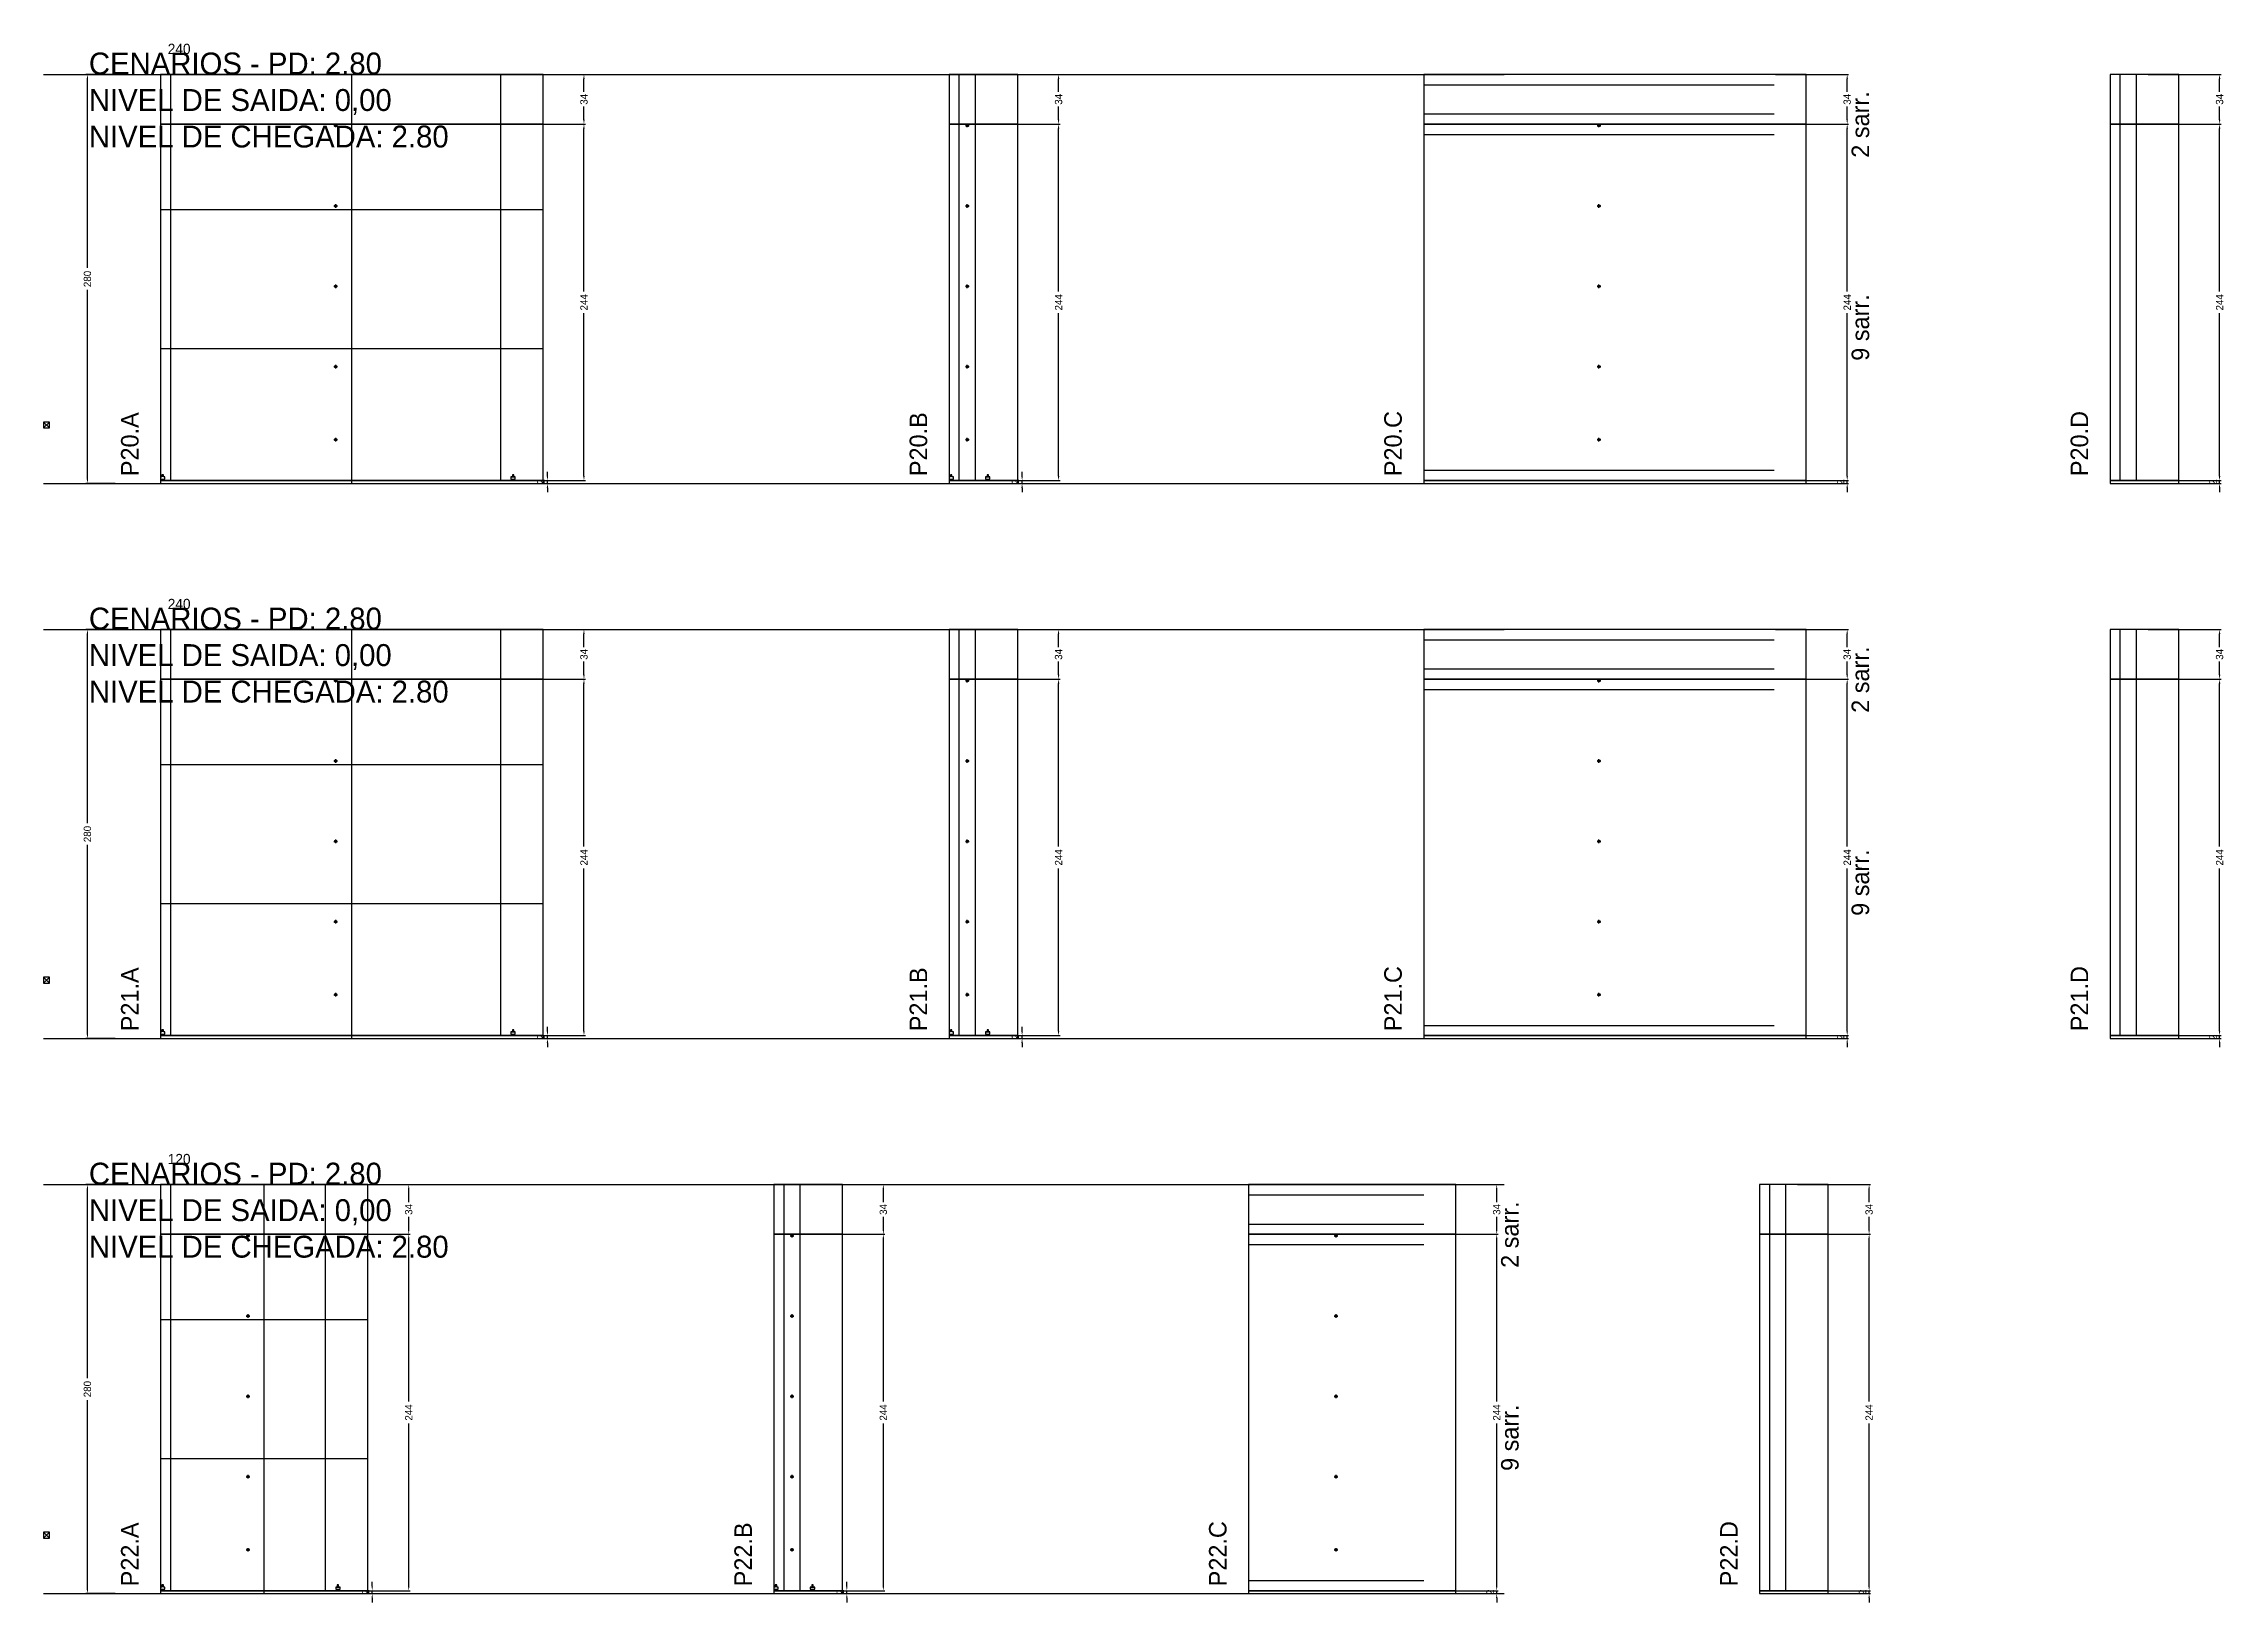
# Model space of a CAD drawing. Header units: centimetres. Extents: x -10500 to 4299, y -38766 to 295.
# Drawn here: x -7000 to -5507, y -8366 to -7299 of the extents above; entities that cross this region are included whole.
import ezdxf

# ---------------------------------------------------------------- set-up
doc = ezdxf.new("R2010")
doc.units = ezdxf.units.CM
doc.linetypes.add('DASHED', pattern=[2, -2])
for name, color, linetype in [('COTA', 241, 'Continuous'), ('COTAS FURACAO', 16, 'Continuous'), ('Madeira', 30, 'Continuous'), ('NOMENCLATURA', 7, 'Continuous'), ('Nível', 160, 'Continuous'), ('Painéis', 200, 'Continuous'), ('Perfil Metálico', 150, 'Continuous'), ('SARR_2.2x7', 40, 'Continuous'), ('texto', 7, 'Continuous')]:
    doc.layers.add(name, color=color, linetype=linetype)
doc.dimstyles.new('PAINEL-NOVA', dxfattribs={"dimtxt": 5, "dimasz": 3, "dimexe": 1, "dimexo": 1, "dimgap": 1, "dimtad": 1, "dimcen": 2.5, "dimazin": 3, "dimtfac": 1, "dimtmove": 0, "dimatfit": 3})

# ---------------------------------------------------------------- blocks, each defined once
blk = doc.blocks.new('_CLOSEDFILLED')
at = {"color": 0, "linetype": 'BYBLOCK'}
blk.add_solid([(-1, 0.16), (0, 0), (-1, -0.16)], dxfattribs=at)
blk = doc.blocks.new('*D559')
for p, q in [((-6951, -7320), (-6971, -7320)), ((-6970, -7452.5), (-6970, -7323)), ((-6970, -7597), (-6970, -7467.5)), ((-6951, -7600), (-6971, -7600))]:
    blk.add_line(p, q)
at = {"layer": 'Defpoints'}
for p in [(-6950, -7320), (-6970, -7600), (-6950, -7600)]:
    blk.add_point(p, dxfattribs=at)
at = {"layer": 'COTA', "xscale": 3, "yscale": 3}
for p, rotation in [((-6970, -7320), 90), ((-6970, -7600), 270)]:
    blk.add_blockref('_CLOSEDFILLED', p, dxfattribs=dict(at, rotation=rotation))
at = {"layer": 'COTA', "insert": (-6970, -7460), "char_height": 5, "attachment_point": 5, "rotation": 90}
blk.add_mtext('280', dxfattribs=at)
blk = doc.blocks.new('MULDURA')
at = {"layer": 'Paineis'}
for p, q in [((0, 0), (4, 4)), ((4, 0), (0, 4))]:
    blk.add_line(p, q, dxfattribs=at)
blk.add_lwpolyline([(0, 0), (4, 0), (4, 4), (0, 4)], close=True, dxfattribs=at)
blk = doc.blocks.new('*D561')
for p, q in [((-6679, -7354), (-6629, -7354)), ((-6630, -7468.5), (-6630, -7357)), ((-6630, -7595), (-6630, -7483.5)), ((-6679, -7598), (-6629, -7598))]:
    blk.add_line(p, q)
at = {"layer": 'Defpoints'}
for p in [(-6680, -7354), (-6680, -7598), (-6630, -7598)]:
    blk.add_point(p, dxfattribs=at)
at = {"layer": 'COTA', "xscale": 3, "yscale": 3}
for p, rotation in [((-6630, -7354), 90), ((-6630, -7598), 270)]:
    blk.add_blockref('_CLOSEDFILLED', p, dxfattribs=dict(at, rotation=rotation))
at = {"layer": 'COTA', "insert": (-6630, -7476), "char_height": 5, "attachment_point": 5, "rotation": 90}
blk.add_mtext('244', dxfattribs=at)
blk = doc.blocks.new('*D562')
for p, q in [((-6679, -7320), (-6629, -7320)), ((-6630, -7332), (-6630, -7323)), ((-6630, -7351), (-6630, -7342)), ((-6679, -7354), (-6629, -7354))]:
    blk.add_line(p, q)
at = {"layer": 'Defpoints'}
for p in [(-6680, -7320), (-6680, -7354), (-6630, -7354)]:
    blk.add_point(p, dxfattribs=at)
at = {"layer": 'COTA', "xscale": 3, "yscale": 3}
for p, rotation in [((-6630, -7320), 90), ((-6630, -7354), 270)]:
    blk.add_blockref('_CLOSEDFILLED', p, dxfattribs=dict(at, rotation=rotation))
at = {"layer": 'COTA', "insert": (-6630, -7337), "char_height": 5, "attachment_point": 5, "rotation": 90}
blk.add_mtext('34', dxfattribs=at)
blk = doc.blocks.new('SLIPTEE')
at = {"layer": 'Paineis'}
blk.add_lwpolyline([(0, 0), (3, 0), (3, 1.5), (2, 1.5), (2, 3), (1, 3), (1, 1.5), (0, 1.5)], close=True, dxfattribs=at)
blk = doc.blocks.new('SLIPTDD')
at = {"layer": 'Paineis'}
blk.add_line((0, 1.5), (3, 1.5), dxfattribs=at)
blk.add_lwpolyline([(0, 0), (3, 0), (3, 1.5), (2, 1.5), (2, 3), (1, 3), (1, 1.5), (0, 1.5)], close=True, dxfattribs=at)
blk = doc.blocks.new('furacao')
at = {"layer": 'COTAS FURACAO'}
for p, q in [((-1.2, 0), (1.2, 0)), ((0, -1.2), (0, 1.2))]:
    blk.add_line(p, q, dxfattribs=at)
blk.add_circle((0, 0), 0.8, dxfattribs=at)
blk = doc.blocks.new('*D564')
for p, q in [((-6354, -7354), (-6304, -7354)), ((-6305, -7468.5), (-6305, -7357)), ((-6305, -7595), (-6305, -7483.5)), ((-6354, -7598), (-6304, -7598))]:
    blk.add_line(p, q)
at = {"layer": 'Defpoints'}
for p in [(-6355, -7354), (-6355, -7598), (-6305, -7598)]:
    blk.add_point(p, dxfattribs=at)
at = {"layer": 'COTA', "xscale": 3, "yscale": 3}
for p, rotation in [((-6305, -7354), 90), ((-6305, -7598), 270)]:
    blk.add_blockref('_CLOSEDFILLED', p, dxfattribs=dict(at, rotation=rotation))
at = {"layer": 'COTA', "insert": (-6305, -7476), "char_height": 5, "attachment_point": 5, "rotation": 90}
blk.add_mtext('244', dxfattribs=at)
blk = doc.blocks.new('*D565')
for p, q in [((-6354, -7320), (-6304, -7320)), ((-6305, -7332), (-6305, -7323)), ((-6305, -7351), (-6305, -7342)), ((-6354, -7354), (-6304, -7354))]:
    blk.add_line(p, q)
at = {"layer": 'Defpoints'}
for p in [(-6355, -7320), (-6355, -7354), (-6305, -7354)]:
    blk.add_point(p, dxfattribs=at)
at = {"layer": 'COTA', "xscale": 3, "yscale": 3}
for p, rotation in [((-6305, -7320), 90), ((-6305, -7354), 270)]:
    blk.add_blockref('_CLOSEDFILLED', p, dxfattribs=dict(at, rotation=rotation))
at = {"layer": 'COTA', "insert": (-6305, -7337), "char_height": 5, "attachment_point": 5, "rotation": 90}
blk.add_mtext('34', dxfattribs=at)
blk = doc.blocks.new('*D567')
for p, q in [((-5814, -7354), (-5764, -7354)), ((-5765, -7468.5), (-5765, -7357)), ((-5765, -7595), (-5765, -7483.5)), ((-5814, -7598), (-5764, -7598))]:
    blk.add_line(p, q)
at = {"layer": 'Defpoints'}
for p in [(-5815, -7354), (-5815, -7598), (-5765, -7598)]:
    blk.add_point(p, dxfattribs=at)
at = {"layer": 'COTA', "xscale": 3, "yscale": 3}
for p, rotation in [((-5765, -7354), 90), ((-5765, -7598), 270)]:
    blk.add_blockref('_CLOSEDFILLED', p, dxfattribs=dict(at, rotation=rotation))
at = {"layer": 'COTA', "insert": (-5765, -7476), "char_height": 5, "attachment_point": 5, "rotation": 90}
blk.add_mtext('244', dxfattribs=at)
blk = doc.blocks.new('*D568')
for p, q in [((-5814, -7320), (-5764, -7320)), ((-5765, -7332), (-5765, -7323)), ((-5765, -7351), (-5765, -7342)), ((-5814, -7354), (-5764, -7354))]:
    blk.add_line(p, q)
at = {"layer": 'Defpoints'}
for p in [(-5815, -7320), (-5815, -7354), (-5765, -7354)]:
    blk.add_point(p, dxfattribs=at)
at = {"layer": 'COTA', "xscale": 3, "yscale": 3}
for p, rotation in [((-5765, -7320), 90), ((-5765, -7354), 270)]:
    blk.add_blockref('_CLOSEDFILLED', p, dxfattribs=dict(at, rotation=rotation))
at = {"layer": 'COTA', "insert": (-5765, -7337), "char_height": 5, "attachment_point": 5, "rotation": 90}
blk.add_mtext('34', dxfattribs=at)
blk = doc.blocks.new('*D570')
for p, q in [((-5559, -7354), (-5509, -7354)), ((-5510, -7468.5), (-5510, -7357)), ((-5510, -7595), (-5510, -7483.5)), ((-5559, -7598), (-5509, -7598))]:
    blk.add_line(p, q)
at = {"layer": 'Defpoints'}
for p in [(-5560, -7354), (-5560, -7598), (-5510, -7598)]:
    blk.add_point(p, dxfattribs=at)
at = {"layer": 'COTA', "xscale": 3, "yscale": 3}
for p, rotation in [((-5510, -7354), 90), ((-5510, -7598), 270)]:
    blk.add_blockref('_CLOSEDFILLED', p, dxfattribs=dict(at, rotation=rotation))
at = {"layer": 'COTA', "insert": (-5510, -7476), "char_height": 5, "attachment_point": 5, "rotation": 90}
blk.add_mtext('244', dxfattribs=at)
blk = doc.blocks.new('*D571')
for p, q in [((-5559, -7320), (-5509, -7320)), ((-5510, -7332), (-5510, -7323)), ((-5510, -7351), (-5510, -7342)), ((-5559, -7354), (-5509, -7354))]:
    blk.add_line(p, q)
at = {"layer": 'Defpoints'}
for p in [(-5560, -7320), (-5560, -7354), (-5510, -7354)]:
    blk.add_point(p, dxfattribs=at)
at = {"layer": 'COTA', "xscale": 3, "yscale": 3}
for p, rotation in [((-5510, -7320), 90), ((-5510, -7354), 270)]:
    blk.add_blockref('_CLOSEDFILLED', p, dxfattribs=dict(at, rotation=rotation))
at = {"layer": 'COTA', "insert": (-5510, -7337), "char_height": 5, "attachment_point": 5, "rotation": 90}
blk.add_mtext('34', dxfattribs=at)
blk = doc.blocks.new('*D585')
for p, q in [((-6951, -7700), (-6971, -7700)), ((-6970, -7832.5), (-6970, -7703)), ((-6970, -7977), (-6970, -7847.5)), ((-6951, -7980), (-6971, -7980))]:
    blk.add_line(p, q)
at = {"layer": 'Defpoints'}
for p in [(-6950, -7700), (-6970, -7980), (-6950, -7980)]:
    blk.add_point(p, dxfattribs=at)
at = {"layer": 'COTA', "xscale": 3, "yscale": 3}
for p, rotation in [((-6970, -7700), 90), ((-6970, -7980), 270)]:
    blk.add_blockref('_CLOSEDFILLED', p, dxfattribs=dict(at, rotation=rotation))
at = {"layer": 'COTA', "insert": (-6970, -7840), "char_height": 5, "attachment_point": 5, "rotation": 90}
blk.add_mtext('280', dxfattribs=at)
blk = doc.blocks.new('*D587')
for p, q in [((-6679, -7734), (-6629, -7734)), ((-6630, -7848.5), (-6630, -7737)), ((-6630, -7975), (-6630, -7863.5)), ((-6679, -7978), (-6629, -7978))]:
    blk.add_line(p, q)
at = {"layer": 'Defpoints'}
for p in [(-6680, -7734), (-6680, -7978), (-6630, -7978)]:
    blk.add_point(p, dxfattribs=at)
at = {"layer": 'COTA', "xscale": 3, "yscale": 3}
for p, rotation in [((-6630, -7734), 90), ((-6630, -7978), 270)]:
    blk.add_blockref('_CLOSEDFILLED', p, dxfattribs=dict(at, rotation=rotation))
at = {"layer": 'COTA', "insert": (-6630, -7856), "char_height": 5, "attachment_point": 5, "rotation": 90}
blk.add_mtext('244', dxfattribs=at)
blk = doc.blocks.new('*D588')
for p, q in [((-6679, -7700), (-6629, -7700)), ((-6630, -7712), (-6630, -7703)), ((-6679, -7734), (-6629, -7734)), ((-6630, -7731), (-6630, -7722))]:
    blk.add_line(p, q)
at = {"layer": 'Defpoints'}
for p in [(-6680, -7700), (-6680, -7734), (-6630, -7734)]:
    blk.add_point(p, dxfattribs=at)
at = {"layer": 'COTA', "xscale": 3, "yscale": 3}
for p, rotation in [((-6630, -7700), 90), ((-6630, -7734), 270)]:
    blk.add_blockref('_CLOSEDFILLED', p, dxfattribs=dict(at, rotation=rotation))
at = {"layer": 'COTA', "insert": (-6630, -7717), "char_height": 5, "attachment_point": 5, "rotation": 90}
blk.add_mtext('34', dxfattribs=at)
blk = doc.blocks.new('*D590')
for p, q in [((-6354, -7734), (-6304, -7734)), ((-6305, -7848.5), (-6305, -7737)), ((-6305, -7975), (-6305, -7863.5)), ((-6354, -7978), (-6304, -7978))]:
    blk.add_line(p, q)
at = {"layer": 'Defpoints'}
for p in [(-6355, -7734), (-6355, -7978), (-6305, -7978)]:
    blk.add_point(p, dxfattribs=at)
at = {"layer": 'COTA', "xscale": 3, "yscale": 3}
for p, rotation in [((-6305, -7734), 90), ((-6305, -7978), 270)]:
    blk.add_blockref('_CLOSEDFILLED', p, dxfattribs=dict(at, rotation=rotation))
at = {"layer": 'COTA', "insert": (-6305, -7856), "char_height": 5, "attachment_point": 5, "rotation": 90}
blk.add_mtext('244', dxfattribs=at)
blk = doc.blocks.new('*D591')
for p, q in [((-6354, -7700), (-6304, -7700)), ((-6305, -7712), (-6305, -7703)), ((-6354, -7734), (-6304, -7734)), ((-6305, -7731), (-6305, -7722))]:
    blk.add_line(p, q)
at = {"layer": 'Defpoints'}
for p in [(-6355, -7700), (-6355, -7734), (-6305, -7734)]:
    blk.add_point(p, dxfattribs=at)
at = {"layer": 'COTA', "xscale": 3, "yscale": 3}
for p, rotation in [((-6305, -7700), 90), ((-6305, -7734), 270)]:
    blk.add_blockref('_CLOSEDFILLED', p, dxfattribs=dict(at, rotation=rotation))
at = {"layer": 'COTA', "insert": (-6305, -7717), "char_height": 5, "attachment_point": 5, "rotation": 90}
blk.add_mtext('34', dxfattribs=at)
blk = doc.blocks.new('*D593')
for p, q in [((-5814, -7734), (-5764, -7734)), ((-5765, -7848.5), (-5765, -7737)), ((-5765, -7975), (-5765, -7863.5)), ((-5814, -7978), (-5764, -7978))]:
    blk.add_line(p, q)
at = {"layer": 'Defpoints'}
for p in [(-5815, -7734), (-5815, -7978), (-5765, -7978)]:
    blk.add_point(p, dxfattribs=at)
at = {"layer": 'COTA', "xscale": 3, "yscale": 3}
for p, rotation in [((-5765, -7734), 90), ((-5765, -7978), 270)]:
    blk.add_blockref('_CLOSEDFILLED', p, dxfattribs=dict(at, rotation=rotation))
at = {"layer": 'COTA', "insert": (-5765, -7856), "char_height": 5, "attachment_point": 5, "rotation": 90}
blk.add_mtext('244', dxfattribs=at)
blk = doc.blocks.new('*D594')
for p, q in [((-5814, -7700), (-5764, -7700)), ((-5765, -7712), (-5765, -7703)), ((-5814, -7734), (-5764, -7734)), ((-5765, -7731), (-5765, -7722))]:
    blk.add_line(p, q)
at = {"layer": 'Defpoints'}
for p in [(-5815, -7700), (-5815, -7734), (-5765, -7734)]:
    blk.add_point(p, dxfattribs=at)
at = {"layer": 'COTA', "xscale": 3, "yscale": 3}
for p, rotation in [((-5765, -7700), 90), ((-5765, -7734), 270)]:
    blk.add_blockref('_CLOSEDFILLED', p, dxfattribs=dict(at, rotation=rotation))
at = {"layer": 'COTA', "insert": (-5765, -7717), "char_height": 5, "attachment_point": 5, "rotation": 90}
blk.add_mtext('34', dxfattribs=at)
blk = doc.blocks.new('*D596')
for p, q in [((-5559, -7734), (-5509, -7734)), ((-5510, -7848.5), (-5510, -7737)), ((-5510, -7975), (-5510, -7863.5)), ((-5559, -7978), (-5509, -7978))]:
    blk.add_line(p, q)
at = {"layer": 'Defpoints'}
for p in [(-5560, -7734), (-5560, -7978), (-5510, -7978)]:
    blk.add_point(p, dxfattribs=at)
at = {"layer": 'COTA', "xscale": 3, "yscale": 3}
for p, rotation in [((-5510, -7734), 90), ((-5510, -7978), 270)]:
    blk.add_blockref('_CLOSEDFILLED', p, dxfattribs=dict(at, rotation=rotation))
at = {"layer": 'COTA', "insert": (-5510, -7856), "char_height": 5, "attachment_point": 5, "rotation": 90}
blk.add_mtext('244', dxfattribs=at)
blk = doc.blocks.new('*D597')
for p, q in [((-5559, -7700), (-5509, -7700)), ((-5510, -7712), (-5510, -7703)), ((-5559, -7734), (-5509, -7734)), ((-5510, -7731), (-5510, -7722))]:
    blk.add_line(p, q)
at = {"layer": 'Defpoints'}
for p in [(-5560, -7700), (-5560, -7734), (-5510, -7734)]:
    blk.add_point(p, dxfattribs=at)
at = {"layer": 'COTA', "xscale": 3, "yscale": 3}
for p, rotation in [((-5510, -7700), 90), ((-5510, -7734), 270)]:
    blk.add_blockref('_CLOSEDFILLED', p, dxfattribs=dict(at, rotation=rotation))
at = {"layer": 'COTA', "insert": (-5510, -7717), "char_height": 5, "attachment_point": 5, "rotation": 90}
blk.add_mtext('34', dxfattribs=at)
blk = doc.blocks.new('*D611')
for p, q in [((-6951, -8080), (-6971, -8080)), ((-6970, -8212.5), (-6970, -8083)), ((-6970, -8357), (-6970, -8227.5)), ((-6951, -8360), (-6971, -8360))]:
    blk.add_line(p, q)
at = {"layer": 'Defpoints'}
for p in [(-6950, -8080), (-6970, -8360), (-6950, -8360)]:
    blk.add_point(p, dxfattribs=at)
at = {"layer": 'COTA', "xscale": 3, "yscale": 3}
for p, rotation in [((-6970, -8080), 90), ((-6970, -8360), 270)]:
    blk.add_blockref('_CLOSEDFILLED', p, dxfattribs=dict(at, rotation=rotation))
at = {"layer": 'COTA', "insert": (-6970, -8220), "char_height": 5, "attachment_point": 5, "rotation": 90}
blk.add_mtext('280', dxfattribs=at)
blk = doc.blocks.new('*D613')
for p, q in [((-6799, -8114), (-6749, -8114)), ((-6750, -8228.5), (-6750, -8117)), ((-6750, -8355), (-6750, -8243.5)), ((-6799, -8358), (-6749, -8358))]:
    blk.add_line(p, q)
at = {"layer": 'Defpoints'}
for p in [(-6800, -8114), (-6800, -8358), (-6750, -8358)]:
    blk.add_point(p, dxfattribs=at)
at = {"layer": 'COTA', "xscale": 3, "yscale": 3}
for p, rotation in [((-6750, -8114), 90), ((-6750, -8358), 270)]:
    blk.add_blockref('_CLOSEDFILLED', p, dxfattribs=dict(at, rotation=rotation))
at = {"layer": 'COTA', "insert": (-6750, -8236), "char_height": 5, "attachment_point": 5, "rotation": 90}
blk.add_mtext('244', dxfattribs=at)
blk = doc.blocks.new('*D614')
for p, q in [((-6799, -8080), (-6749, -8080)), ((-6750, -8092), (-6750, -8083)), ((-6750, -8111), (-6750, -8102)), ((-6799, -8114), (-6749, -8114))]:
    blk.add_line(p, q)
at = {"layer": 'Defpoints'}
for p in [(-6800, -8080), (-6800, -8114), (-6750, -8114)]:
    blk.add_point(p, dxfattribs=at)
at = {"layer": 'COTA', "xscale": 3, "yscale": 3}
for p, rotation in [((-6750, -8080), 90), ((-6750, -8114), 270)]:
    blk.add_blockref('_CLOSEDFILLED', p, dxfattribs=dict(at, rotation=rotation))
at = {"layer": 'COTA', "insert": (-6750, -8097), "char_height": 5, "attachment_point": 5, "rotation": 90}
blk.add_mtext('34', dxfattribs=at)
blk = doc.blocks.new('*D616')
for p, q in [((-6474, -8114), (-6424, -8114)), ((-6425, -8228.5), (-6425, -8117)), ((-6425, -8355), (-6425, -8243.5)), ((-6474, -8358), (-6424, -8358))]:
    blk.add_line(p, q)
at = {"layer": 'Defpoints'}
for p in [(-6475, -8114), (-6475, -8358), (-6425, -8358)]:
    blk.add_point(p, dxfattribs=at)
at = {"layer": 'COTA', "xscale": 3, "yscale": 3}
for p, rotation in [((-6425, -8114), 90), ((-6425, -8358), 270)]:
    blk.add_blockref('_CLOSEDFILLED', p, dxfattribs=dict(at, rotation=rotation))
at = {"layer": 'COTA', "insert": (-6425, -8236), "char_height": 5, "attachment_point": 5, "rotation": 90}
blk.add_mtext('244', dxfattribs=at)
blk = doc.blocks.new('*D617')
for p, q in [((-6474, -8080), (-6424, -8080)), ((-6425, -8092), (-6425, -8083)), ((-6425, -8111), (-6425, -8102)), ((-6474, -8114), (-6424, -8114))]:
    blk.add_line(p, q)
at = {"layer": 'Defpoints'}
for p in [(-6475, -8080), (-6475, -8114), (-6425, -8114)]:
    blk.add_point(p, dxfattribs=at)
at = {"layer": 'COTA', "xscale": 3, "yscale": 3}
for p, rotation in [((-6425, -8080), 90), ((-6425, -8114), 270)]:
    blk.add_blockref('_CLOSEDFILLED', p, dxfattribs=dict(at, rotation=rotation))
at = {"layer": 'COTA', "insert": (-6425, -8097), "char_height": 5, "attachment_point": 5, "rotation": 90}
blk.add_mtext('34', dxfattribs=at)
blk = doc.blocks.new('*D619')
for p, q in [((-6054, -8114), (-6004, -8114)), ((-6005, -8228.5), (-6005, -8117)), ((-6005, -8355), (-6005, -8243.5)), ((-6054, -8358), (-6004, -8358))]:
    blk.add_line(p, q)
at = {"layer": 'Defpoints'}
for p in [(-6055, -8114), (-6055, -8358), (-6005, -8358)]:
    blk.add_point(p, dxfattribs=at)
at = {"layer": 'COTA', "xscale": 3, "yscale": 3}
for p, rotation in [((-6005, -8114), 90), ((-6005, -8358), 270)]:
    blk.add_blockref('_CLOSEDFILLED', p, dxfattribs=dict(at, rotation=rotation))
at = {"layer": 'COTA', "insert": (-6005, -8236), "char_height": 5, "attachment_point": 5, "rotation": 90}
blk.add_mtext('244', dxfattribs=at)
blk = doc.blocks.new('*D620')
for p, q in [((-6054, -8080), (-6004, -8080)), ((-6005, -8092), (-6005, -8083)), ((-6005, -8111), (-6005, -8102)), ((-6054, -8114), (-6004, -8114))]:
    blk.add_line(p, q)
at = {"layer": 'Defpoints'}
for p in [(-6055, -8080), (-6055, -8114), (-6005, -8114)]:
    blk.add_point(p, dxfattribs=at)
at = {"layer": 'COTA', "xscale": 3, "yscale": 3}
for p, rotation in [((-6005, -8080), 90), ((-6005, -8114), 270)]:
    blk.add_blockref('_CLOSEDFILLED', p, dxfattribs=dict(at, rotation=rotation))
at = {"layer": 'COTA', "insert": (-6005, -8097), "char_height": 5, "attachment_point": 5, "rotation": 90}
blk.add_mtext('34', dxfattribs=at)
blk = doc.blocks.new('*D622')
for p, q in [((-5799, -8114), (-5749, -8114)), ((-5750, -8228.5), (-5750, -8117)), ((-5750, -8355), (-5750, -8243.5)), ((-5799, -8358), (-5749, -8358))]:
    blk.add_line(p, q)
at = {"layer": 'Defpoints'}
for p in [(-5800, -8114), (-5800, -8358), (-5750, -8358)]:
    blk.add_point(p, dxfattribs=at)
at = {"layer": 'COTA', "xscale": 3, "yscale": 3}
for p, rotation in [((-5750, -8114), 90), ((-5750, -8358), 270)]:
    blk.add_blockref('_CLOSEDFILLED', p, dxfattribs=dict(at, rotation=rotation))
at = {"layer": 'COTA', "insert": (-5750, -8236), "char_height": 5, "attachment_point": 5, "rotation": 90}
blk.add_mtext('244', dxfattribs=at)
blk = doc.blocks.new('*D623')
for p, q in [((-5799, -8080), (-5749, -8080)), ((-5750, -8092), (-5750, -8083)), ((-5750, -8111), (-5750, -8102)), ((-5799, -8114), (-5749, -8114))]:
    blk.add_line(p, q)
at = {"layer": 'Defpoints'}
for p in [(-5800, -8080), (-5800, -8114), (-5750, -8114)]:
    blk.add_point(p, dxfattribs=at)
at = {"layer": 'COTA', "xscale": 3, "yscale": 3}
for p, rotation in [((-5750, -8080), 90), ((-5750, -8114), 270)]:
    blk.add_blockref('_CLOSEDFILLED', p, dxfattribs=dict(at, rotation=rotation))
at = {"layer": 'COTA', "insert": (-5750, -8097), "char_height": 5, "attachment_point": 5, "rotation": 90}
blk.add_mtext('34', dxfattribs=at)

msp = doc.modelspace()

# ---------------------------------------------------------------- linework, layer by layer
at = {"layer": 'Madeira'}
for points in [[(-6920, -7412.4), (-6658, -7412.4)], [(-6920, -7507.6), (-6658, -7507.6)], [(-6920, -7792.4), (-6658, -7792.4)], [(-6920, -7887.6), (-6658, -7887.6)], [(-6920, -8172.4), (-6778, -8172.4)], [(-6920, -8267.6), (-6778, -8267.6)]]:
    msp.add_lwpolyline(points, dxfattribs=at)
at = {"layer": 'Nível', "linetype": 'DASHED'}
for points in [[(-7000, -7320), (-6000, -7320)], [(-7000, -7600), (-6000, -7600)], [(-7000, -7700), (-6000, -7700)], [(-7000, -7980), (-6000, -7980)], [(-7000, -8080), (-6000, -8080)], [(-7000, -8360), (-6000, -8360)]]:
    msp.add_lwpolyline(points, dxfattribs=at)
at = {"layer": 'Painéis'}
for points in [[(-6920, -7354), (-6658, -7354), (-6658, -7320), (-6920, -7320)], [(-6920, -7600), (-6658, -7600), (-6658, -7320), (-6920, -7320)], [(-6380, -7354), (-6333, -7354), (-6333, -7320), (-6380, -7320)], [(-6055, -7354), (-5793, -7354), (-5793, -7320), (-6055, -7320)], [(-5585, -7354), (-5538, -7354), (-5538, -7320), (-5585, -7320)], [(-6920, -7598), (-6658, -7598), (-6658, -7354), (-6920, -7354)], [(-6380, -7598), (-6333, -7598), (-6333, -7354), (-6380, -7354)], [(-6055, -7598), (-5793, -7598), (-5793, -7354), (-6055, -7354)], [(-5585, -7598), (-5538, -7598), (-5538, -7354), (-5585, -7354)], [(-6920, -7600), (-6658, -7600), (-6658, -7598), (-6920, -7598)], [(-6380, -7600), (-6333, -7600), (-6333, -7598), (-6380, -7598)], [(-6055, -7600), (-5793, -7600), (-5793, -7598), (-6055, -7598)], [(-5585, -7600), (-5538, -7600), (-5538, -7598), (-5585, -7598)], [(-6920, -7734), (-6658, -7734), (-6658, -7700), (-6920, -7700)], [(-6920, -7980), (-6658, -7980), (-6658, -7700), (-6920, -7700)], [(-6380, -7734), (-6333, -7734), (-6333, -7700), (-6380, -7700)], [(-6055, -7734), (-5793, -7734), (-5793, -7700), (-6055, -7700)], [(-5585, -7734), (-5538, -7734), (-5538, -7700), (-5585, -7700)], [(-6920, -7978), (-6658, -7978), (-6658, -7734), (-6920, -7734)], [(-6380, -7978), (-6333, -7978), (-6333, -7734), (-6380, -7734)], [(-6055, -7978), (-5793, -7978), (-5793, -7734), (-6055, -7734)], [(-5585, -7978), (-5538, -7978), (-5538, -7734), (-5585, -7734)], [(-6920, -7980), (-6658, -7980), (-6658, -7978), (-6920, -7978)], [(-6380, -7980), (-6333, -7980), (-6333, -7978), (-6380, -7978)], [(-6055, -7980), (-5793, -7980), (-5793, -7978), (-6055, -7978)], [(-5585, -7980), (-5538, -7980), (-5538, -7978), (-5585, -7978)], [(-6920, -8114), (-6778, -8114), (-6778, -8080), (-6920, -8080)], [(-6920, -8360), (-6778, -8360), (-6778, -8080), (-6920, -8080)], [(-6500, -8114), (-6453, -8114), (-6453, -8080), (-6500, -8080)], [(-6175, -8114), (-6033, -8114), (-6033, -8080), (-6175, -8080)], [(-5825, -8114), (-5778, -8114), (-5778, -8080), (-5825, -8080)], [(-6920, -8358), (-6778, -8358), (-6778, -8114), (-6920, -8114)], [(-6500, -8358), (-6453, -8358), (-6453, -8114), (-6500, -8114)], [(-6175, -8358), (-6033, -8358), (-6033, -8114), (-6175, -8114)], [(-5825, -8358), (-5778, -8358), (-5778, -8114), (-5825, -8114)], [(-6920, -8360), (-6778, -8360), (-6778, -8358), (-6920, -8358)], [(-6500, -8360), (-6453, -8360), (-6453, -8358), (-6500, -8358)], [(-6175, -8360), (-6033, -8360), (-6033, -8358), (-6175, -8358)], [(-5825, -8360), (-5778, -8360), (-5778, -8358), (-5825, -8358)]]:
    msp.add_lwpolyline(points, close=True, dxfattribs=at)
at = {"layer": 'Perfil Metálico'}
for p, q in [((-6789, -7600), (-6789, -7320)), ((-6789, -7980), (-6789, -7700)), ((-6849, -8360), (-6849, -8080))]:
    msp.add_line(p, q, dxfattribs=at)
at = {"layer": 'SARR_2.2x7'}
for points in [[(-6913, -7354), (-6913, -7320)], [(-6687, -7354), (-6687, -7320)], [(-6373, -7354), (-6373, -7320)], [(-6362, -7354), (-6362, -7320)], [(-6055, -7327), (-5815, -7327)], [(-5578, -7354), (-5578, -7320)], [(-5567, -7354), (-5567, -7320)], [(-6055, -7347), (-5815, -7347)], [(-6055, -7361), (-5815, -7361)], [(-6055, -7591), (-5815, -7591)], [(-6913, -7734), (-6913, -7700)], [(-6687, -7734), (-6687, -7700)], [(-6373, -7734), (-6373, -7700)], [(-6362, -7734), (-6362, -7700)], [(-5578, -7734), (-5578, -7700)], [(-5567, -7734), (-5567, -7700)], [(-6055, -7707), (-5815, -7707)], [(-6055, -7727), (-5815, -7727)], [(-6055, -7741), (-5815, -7741)], [(-6055, -7971), (-5815, -7971)], [(-6913, -8114), (-6913, -8080)], [(-6807, -8114), (-6807, -8080)], [(-6493, -8114), (-6493, -8080)], [(-6482, -8114), (-6482, -8080)], [(-6175, -8087), (-6055, -8087)], [(-5818, -8114), (-5818, -8080)], [(-5807, -8114), (-5807, -8080)], [(-6175, -8107), (-6055, -8107)], [(-6175, -8121), (-6055, -8121)], [(-6175, -8351), (-6055, -8351)]]:
    msp.add_lwpolyline(points, dxfattribs=at)
at = {"layer": 'SARR_2.2x7', "linetype": 'DASHED'}
for points in [[(-6913, -7598), (-6913, -7354)], [(-6687, -7598), (-6687, -7354)], [(-6373, -7598), (-6373, -7354)], [(-6362, -7598), (-6362, -7354)], [(-5578, -7598), (-5578, -7354)], [(-5567, -7598), (-5567, -7354)], [(-6913, -7978), (-6913, -7734)], [(-6687, -7978), (-6687, -7734)], [(-6373, -7978), (-6373, -7734)], [(-6362, -7978), (-6362, -7734)], [(-5578, -7978), (-5578, -7734)], [(-5567, -7978), (-5567, -7734)], [(-6913, -8358), (-6913, -8114)], [(-6807, -8358), (-6807, -8114)], [(-6493, -8358), (-6493, -8114)], [(-6482, -8358), (-6482, -8114)], [(-5818, -8358), (-5818, -8114)], [(-5807, -8358), (-5807, -8114)]]:
    msp.add_lwpolyline(points, dxfattribs=at)

# ---------------------------------------------------------------- block references
at = {"layer": 'COTA'}
for name, p in [('furacao', (-6800, -7355)), ('furacao', (-6367.5, -7355)), ('furacao', (-5935, -7355)), ('furacao', (-6800, -7410)), ('furacao', (-6367.5, -7410)), ('furacao', (-5935, -7410)), ('furacao', (-6800, -7465)), ('furacao', (-6367.5, -7465)), ('furacao', (-5935, -7465)), ('furacao', (-6800, -7520)), ('furacao', (-6367.5, -7520)), ('furacao', (-5935, -7520)), ('MULDURA', (-7000, -7562)), ('furacao', (-6800, -7570)), ('furacao', (-6367.5, -7570)), ('furacao', (-5935, -7570)), ('SLIPTEE', (-6920, -7597)), ('SLIPTDD', (-6680, -7597)), ('SLIPTEE', (-6380, -7597)), ('SLIPTDD', (-6355, -7597)), ('furacao', (-6800, -7735)), ('furacao', (-6367.5, -7735)), ('furacao', (-5935, -7735)), ('furacao', (-6800, -7790)), ('furacao', (-6367.5, -7790)), ('furacao', (-5935, -7790)), ('furacao', (-6800, -7845)), ('furacao', (-6367.5, -7845)), ('furacao', (-5935, -7845)), ('furacao', (-6800, -7900)), ('furacao', (-6367.5, -7900)), ('furacao', (-5935, -7900)), ('MULDURA', (-7000, -7942)), ('furacao', (-6800, -7950)), ('furacao', (-6367.5, -7950)), ('furacao', (-5935, -7950)), ('SLIPTEE', (-6920, -7977)), ('SLIPTDD', (-6680, -7977)), ('SLIPTEE', (-6380, -7977)), ('SLIPTDD', (-6355, -7977)), ('furacao', (-6860, -8115)), ('furacao', (-6487.5, -8115)), ('furacao', (-6115, -8115)), ('furacao', (-6860, -8170)), ('furacao', (-6487.5, -8170)), ('furacao', (-6115, -8170)), ('furacao', (-6860, -8225)), ('furacao', (-6487.5, -8225)), ('furacao', (-6115, -8225)), ('furacao', (-6860, -8280)), ('furacao', (-6487.5, -8280)), ('furacao', (-6115, -8280)), ('MULDURA', (-7000, -8322)), ('furacao', (-6860, -8330)), ('furacao', (-6487.5, -8330)), ('furacao', (-6115, -8330)), ('SLIPTEE', (-6920, -8357)), ('SLIPTDD', (-6800, -8357)), ('SLIPTEE', (-6500, -8357)), ('SLIPTDD', (-6475, -8357))]:
    msp.add_blockref(name, p, dxfattribs=at)

# ---------------------------------------------------------------- texts
at = {"layer": 'NOMENCLATURA'}
for s, p in [('CENARIOS - PD: 2.80', (-6969, -7320)), ('NIVEL DE SAIDA: 0,00', (-6969, -7345)), ('NIVEL DE CHEGADA: 2.80', (-6969, -7370)), ('CENARIOS - PD: 2.80', (-6969, -7700)), ('NIVEL DE SAIDA: 0,00', (-6969, -7725)), ('NIVEL DE CHEGADA: 2.80', (-6969, -7750)), ('CENARIOS - PD: 2.80', (-6969, -8080)), ('NIVEL DE SAIDA: 0,00', (-6969, -8105)), ('NIVEL DE CHEGADA: 2.80', (-6969, -8130))]:
    msp.add_text(s, height=15, dxfattribs=at).set_placement(p)
for s, p in [('2 sarr.', (-5750, -7377)), ('9 sarr.', (-5750, -7516)), ('P20.A', (-6935, -7595)), ('P20.B', (-6395, -7595)), ('P20.C', (-6070, -7595)), ('P20.D', (-5600, -7595)), ('2 sarr.', (-5750, -7757)), ('9 sarr.', (-5750, -7896)), ('P21.A', (-6935, -7975)), ('P21.B', (-6395, -7975)), ('P21.C', (-6070, -7975)), ('P21.D', (-5600, -7975)), ('2 sarr.', (-5990, -8137)), ('9 sarr.', (-5990, -8276)), ('P22.A', (-6935, -8355)), ('P22.B', (-6515, -8355)), ('P22.C', (-6190, -8355)), ('P22.D', (-5840, -8355))]:
    msp.add_text(s, height=12, rotation=90, dxfattribs=at).set_placement(p)
at = {"layer": 'texto'}
for s, p in [('240', (-6915, -7306)), ('240', (-6915, -7686)), ('120', (-6915, -8066))]:
    msp.add_text(s, height=7, dxfattribs=at).set_placement(p)

# ---------------------------------------------------------------- dimensions: what is measured, and where the dimension line sits
at = {"layer": 'COTA'}
for base, p1, p2, picture, middle in [((-6970, -7600), (-6950, -7600), (-6950, -7320), '*D559', (-6970, -7460)), ((-6630, -7354), (-6680, -7354), (-6680, -7320), '*D562', (-6630, -7337)), ((-6305, -7354), (-6355, -7354), (-6355, -7320), '*D565', (-6305, -7337)), ((-5765, -7354), (-5815, -7354), (-5815, -7320), '*D568', (-5765, -7337)), ((-5510, -7354), (-5560, -7354), (-5560, -7320), '*D571', (-5510, -7337)), ((-6630, -7598), (-6680, -7598), (-6680, -7354), '*D561', (-6630, -7476)), ((-6305, -7598), (-6355, -7598), (-6355, -7354), '*D564', (-6305, -7476)), ((-5765, -7598), (-5815, -7598), (-5815, -7354), '*D567', (-5765, -7476)), ((-5510, -7598), (-5560, -7598), (-5560, -7354), '*D570', (-5510, -7476)), ((-6970, -7980), (-6950, -7980), (-6950, -7700), '*D585', (-6970, -7840)), ((-6630, -7734), (-6680, -7734), (-6680, -7700), '*D588', (-6630, -7717)), ((-6305, -7734), (-6355, -7734), (-6355, -7700), '*D591', (-6305, -7717)), ((-5765, -7734), (-5815, -7734), (-5815, -7700), '*D594', (-5765, -7717)), ((-5510, -7734), (-5560, -7734), (-5560, -7700), '*D597', (-5510, -7717)), ((-6630, -7978), (-6680, -7978), (-6680, -7734), '*D587', (-6630, -7856)), ((-6305, -7978), (-6355, -7978), (-6355, -7734), '*D590', (-6305, -7856)), ((-5765, -7978), (-5815, -7978), (-5815, -7734), '*D593', (-5765, -7856)), ((-5510, -7978), (-5560, -7978), (-5560, -7734), '*D596', (-5510, -7856)), ((-6970, -8360), (-6950, -8360), (-6950, -8080), '*D611', (-6970, -8220)), ((-6750, -8114), (-6800, -8114), (-6800, -8080), '*D614', (-6750, -8097)), ((-6425, -8114), (-6475, -8114), (-6475, -8080), '*D617', (-6425, -8097)), ((-6005, -8114), (-6055, -8114), (-6055, -8080), '*D620', (-6005, -8097)), ((-5750, -8114), (-5800, -8114), (-5800, -8080), '*D623', (-5750, -8097)), ((-6750, -8358), (-6800, -8358), (-6800, -8114), '*D613', (-6750, -8236)), ((-6425, -8358), (-6475, -8358), (-6475, -8114), '*D616', (-6425, -8236)), ((-6005, -8358), (-6055, -8358), (-6055, -8114), '*D619', (-6005, -8236)), ((-5750, -8358), (-5800, -8358), (-5800, -8114), '*D622', (-5750, -8236))]:
    dim = msp.add_linear_dim(base=base, p1=p1, p2=p2, angle=90, dimstyle='PAINEL-NOVA', dxfattribs=at)
    dim.commit()
    dim.dimension.update_dxf_attribs({"geometry": picture, "text_midpoint": middle})
for base, p1, p2 in [((-6655, -7600), (-6680, -7600), (-6680, -7598)), ((-6330, -7600), (-6355, -7600), (-6355, -7598)), ((-5765, -7600), (-5815, -7600), (-5815, -7598)), ((-5510, -7600), (-5560, -7600), (-5560, -7598)), ((-6655, -7980), (-6680, -7980), (-6680, -7978)), ((-6330, -7980), (-6355, -7980), (-6355, -7978)), ((-5765, -7980), (-5815, -7980), (-5815, -7978)), ((-5510, -7980), (-5560, -7980), (-5560, -7978)), ((-6775, -8360), (-6800, -8360), (-6800, -8358)), ((-6450, -8360), (-6475, -8360), (-6475, -8358)), ((-6005, -8360), (-6055, -8360), (-6055, -8358)), ((-5750, -8360), (-5800, -8360), (-5800, -8358))]:
    msp.add_linear_dim(base=base, p1=p1, p2=p2, angle=90, dimstyle='PAINEL-NOVA', dxfattribs=at).render()

doc.saveas('drawing.dxf')
